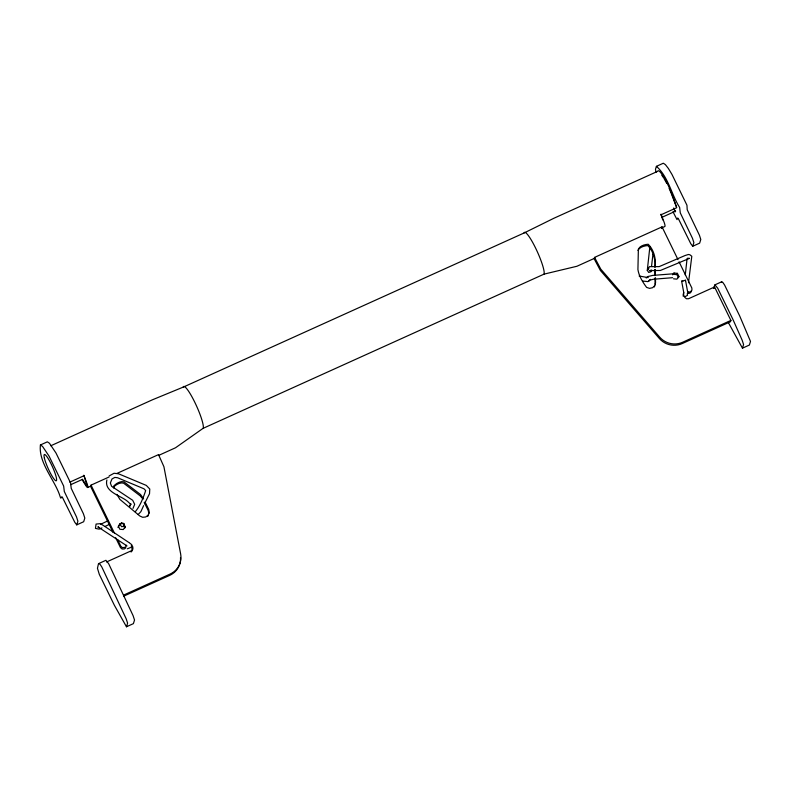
<?xml version="1.0" encoding="UTF-8"?>
<svg xmlns="http://www.w3.org/2000/svg" width="790" height="790" viewBox="0 0 790 790"><rect width="100%" height="100%" fill="white"/><g stroke="black" fill="none" stroke-linecap="round" stroke-linejoin="round"><path stroke-width="1.19" d="M683.202 296.26L683.241 293.841M683.656 292.537L683.617 294.947L684.772 297.326L686.431 298.758L688.613 298.709L714.575 286.968L730.888 320.424L730.474 321.737L682.234 343.561A19.237 18.684 17.4 0 1 659.364 338.495L600.361 270.427L594.139 258.715L594.554 257.402L662.03 226.878L677.998 259.624M126.232 545.189L125.689 547.184L122.509 547.687L120.85 546.255L117.661 539.708M685.276 274.969L687.073 258.715M688.505 282.771L691.803 256.276L689.877 254.765L688.386 254.489L685.078 255.525L659.146 266.625L649.41 266.655L647.287 270.358L648.708 272.441L651.088 271.681L651.691 270.042L649.38 270.615L660.371 270.476L689.492 258.35L687.438 258.35L688.347 258.518M649.894 246.608L647.287 270.358L648.797 268.314M651.553 266.23L652.955 254.123M106.877 479.945C103.865 492.17 121.018 495.508 127.743 501.522L130.617 504.287L130.093 505.906L130.903 503.813L129.708 506.202M654.377 286.958L655.552 282.731L655.443 277.902M126.469 626.776L127.605 623.162L126.173 618.777L101.713 566.776L99.905 564.149L98.483 563.744L97.456 568.306L99.323 574.419L114.382 605.288L126.469 626.776L133.392 623.646L134.527 620.032L133.085 615.647L108.635 563.645L105.9 560.308L98.977 563.438M728.202 322.271L742.452 348.173L743.578 344.549L742.146 340.174L732.745 319.041L717.685 288.172L714.95 284.834L713.439 288.409M40.418 444.968C38.285 463.207 55.409 480.468 60.247 496.979C61.255 500.416 61.442 494.876 62.459 497.424L74.803 522.318L76.758 524.866L83.671 521.736L84.816 518.082L83.424 513.776L71.228 488.358L70.577 482.927L56.001 453.035L49.444 443.249L47.341 441.837L40.418 444.968L42.522 446.38L49.079 456.166L63.654 486.057L64.306 491.489L76.502 516.907L77.894 521.212L76.758 524.866M82.535 479.342L82.318 480.024L85.735 485.485A7.406 1.195 65.7 0 0 87.799 487.321A7.406 1.195 65.7 0 0 86.643 482.562L83.819 475.225L86.564 483.895A4.819 0.77 65.7 0 1 85.34 483.826L82.535 479.342L70.863 484.625M109.04 477.002L91.038 485.139L90.633 486.452L112.99 532.292M123.803 526.091L124.8 528.115L125.215 526.812L123.714 523.76L120.278 523.464L117.937 527.523M672.981 211.73L677.01 219.63L677.702 218L678.432 218.82L690.786 243.715L692.731 246.263L699.654 243.132L700.789 239.479L699.397 235.173L687.211 209.755L686.954 205.232L671.974 174.432L668.38 168.477L665.417 164.646L663.314 163.224L656.391 166.354L655.473 169.297L656.075 172.289M662.751 219.897L661.023 214.199L663.847 221.536A7.406 1.195 65.7 0 1 664.825 226.503L661.487 228.014M661.625 228.192L662.03 226.878M673.702 207.997L675.44 211.799L674.265 209.913M673.989 273.024L673.584 274.337L677.01 274.663L678.492 277.715L678.896 276.411L677.425 273.35L673.989 273.024L672.685 274.841M677.01 274.663L677.425 273.35M692.731 246.263L693.877 242.609L692.475 238.304L680.289 212.885L679.637 207.454C671.312 194.389 668.429 176.782 656.421 166.354M714.16 288.281L714.575 286.968M147.73 516.482L149.241 512.374L148.708 509.402L145.133 502.075M685.266 280.806L685.493 280.223L681.642 281.171L683.844 293.001M637.965 250.43C639.584 247.043 644.344 245.789 647.81 245.562C653.29 251.092 655.631 259.406 654.772 267.139M143.602 505.649L140.906 511.624L138.141 514.557M132.987 508.414L134.685 504.326L132.69 500.297L111.578 486.275L110.343 483.006L112.022 478.947L114.856 477.407L117.552 477.743L143.978 488.803L145.686 490.58C143.296 497.72 140.225 505.837 135.228 511.782M144.452 503.803L149.517 493.74L149.774 489.01L146.308 485.416L118.589 473.812L114.066 473.259L109.139 475.926M120.278 523.464L118.352 526.219L119.853 529.261L123.28 529.557L125.215 526.812M678.896 276.411L676.941 279.137L673.514 278.811M642.882 281.052L647.978 281.625L650.427 279.344M648.916 281.171L649.795 280.124L653.557 279.235L672.596 277.695M125.798 547.905L124.287 548.951L122.095 549.001L120.445 547.569L115.656 537.743M113.335 487.302C115.784 484.813 119.873 482.157 123.517 483.115L140.126 495.824L142.17 498.154M131.061 552.013L132.493 550.423L131.249 545.9M691.517 291.451L690.085 293.041L688.288 293.495M654.782 285.644L652.58 287.718L649.577 288.37L646.635 287.412C642.764 282.267 638.893 276.026 637.925 269.548L638.369 249.127C639.989 245.73 644.749 244.475 648.215 244.248C654.12 250.084 656.046 258.932 655.206 267.03M148.135 515.169L145.696 516.986L142.635 517.282L139.82 515.998L119.892 499.399L116.88 494.372M721.379 282.01L722.801 282.415L724.608 285.042L739.667 315.911L750.5 341.418L749.374 345.042L742.452 348.173M685.335 296.517L687.517 295.312L687.221 293.653M183.161 387.169L524.027 233.001L553.81 218.297L657.636 171.341A20.392 3.279 65.7 0 1 672.053 194.32L676.734 207.681L660.815 214.88M646.21 278.021L647.77 276.569L652.738 275.404L673.514 273.784M100.705 524.254L108.339 520.61M105.159 526.387L109.435 524.343M50.817 445.757L152.401 399.809L183.181 387.13A23.236 3.733 65.7 0 1 194.853 402.406A23.236 3.733 65.7 0 1 203.228 428.239L175.518 447.772L158.83 455.326M69.816 482.147L83.612 475.906M661.862 217.359L675.657 211.118M203.218 428.289L544.083 274.12L576.927 266.26L594.732 258.202M116.91 473.437L158.523 454.615L163.915 466.702L180.633 553.899A19.237 18.684 17.4 0 1 170.077 574.073L124.079 594.88M87.621 487.529L90.959 486.018M714.95 284.834L721.872 281.704M106.601 561.947L131.466 550.709L132.908 549.119L132.819 546.976L131.654 544.596L129.698 543.086M730.888 320.424L682.639 342.248A19.237 18.684 17.4 0 1 659.769 337.192L600.765 269.113L594.554 257.402M123.665 596.193L169.672 575.387A19.237 18.684 17.4 0 0 180.525 557.503M101.95 527.918L99.135 529.152L95.452 528.401L96.084 524.066L100.142 523.691L103.026 525.261L129.165 542.681M130.528 547.539L127.348 548.793M648.274 277.636L639.14 276.026M98.424 527.463L99.481 527.641L97.871 526.861L127.012 545.93M681.642 281.171L682.886 281.398M687.557 291.312L688.692 292.182L690.49 291.727L691.931 290.137L691.843 288.004L679.064 261.806M143.602 498.934L140.531 494.51L123.921 481.811C120.287 480.843 116.199 483.5 113.74 485.988L113.829 488.131M144.214 502.341L148.293 510.705L148.836 513.688M91.038 485.139L114.461 533.161M676.319 206.605L671.342 193.698A17.805 2.864 65.7 0 0 669.13 188.395M685.493 280.223L687.902 293.307M655.265 269.449L655.394 275.483M654.831 269.548L654.959 275.591M655.009 278.011L655.137 284.044M524.027 233.001A23.236 3.733 65.7 0 1 535.699 248.287A23.236 3.733 65.7 0 1 544.083 274.12M661.813 175.291A17.805 2.864 65.7 0 1 663.491 177.711M664.094 178.668A17.805 2.864 65.7 0 1 666.622 183.201M121.571 522.862L120.218 524.866L121.769 526.772L124.089 525.952L123.971 523.533L121.571 522.862M44.418 458.269A14.427 2.321 65.7 0 0 55.211 480.379A14.427 2.321 65.7 0 0 51.35 464.411A14.427 2.321 65.7 0 0 44.418 458.269"/></g></svg>
